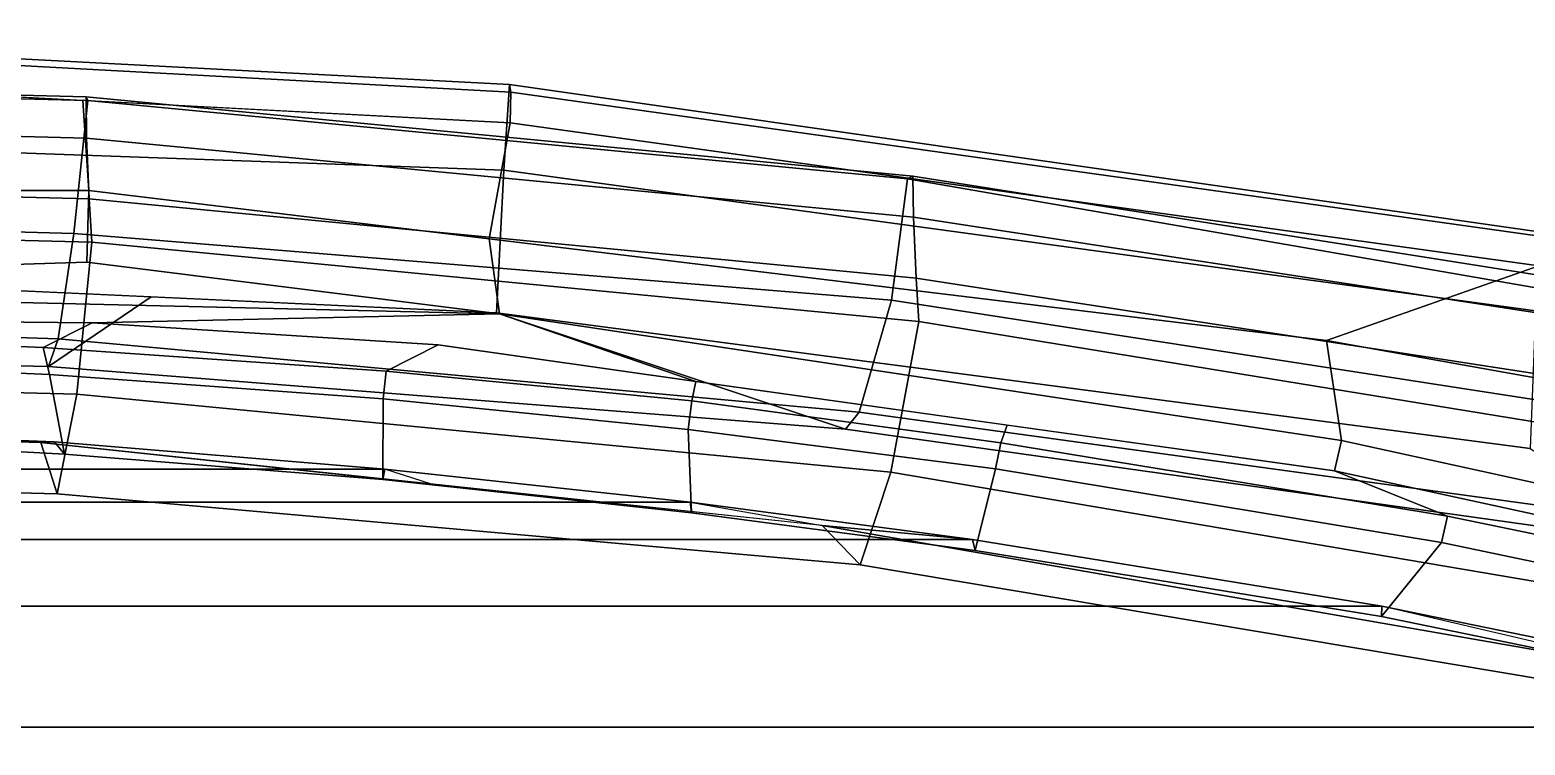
# Model space of a CAD drawing. Extents: x -14.5 to 14.5, y -12.2 to 16.5.
# Drawn here: x 1.302 to 4.753, y 11.598 to 13.249 of the extents above; entities that cross this region are included whole.
import ezdxf

# ---------------------------------------------------------------- set-up
doc = ezdxf.new("R2010")
doc.units = 0
doc.header["$MEASUREMENT"] = 0
doc.layers.add('FABRICBACK', color=82, linetype='Continuous')
doc.layers.add('SEAT-FRAME', color=253, linetype='Continuous')

msp = doc.modelspace()

# ---------------------------------------------------------------- linework, layer by layer
at = {"layer": 'FABRICBACK'}
for points in [[(-1.3594, 12.2977, 39.9022), (1.3594, 12.2977, 39.9022), (0.629, 12.3263, 39.909), (-0.629, 12.3263, 39.909)], [(-1.3594, 12.2977, 39.9022), (-2.1216, 12.2351, 39.8701), (2.1216, 12.2351, 39.8701), (1.3594, 12.2977, 39.9022)], [(-2.8265, 12.1589, 39.8215), (2.8265, 12.1589, 39.8215), (2.1216, 12.2351, 39.8701), (-2.1216, 12.2351, 39.8701)], [(-2.8265, 12.1589, 39.8215), (-3.4781, 12.0724, 39.76), (3.4781, 12.0724, 39.76), (2.8265, 12.1589, 39.8215)], [(-4.4226, 11.919, 39.6428), (4.4226, 11.919, 39.6428), (3.4781, 12.0724, 39.76), (-3.4781, 12.0724, 39.76)], [(-4.4226, 11.919, 39.6428), (-5.7846, 11.6393, 39.4202), (5.7846, 11.6393, 39.4202), (4.4226, 11.919, 39.6428)], [(-6.7905, 11.3885, 39.2199), (6.7905, 11.3885, 39.2199), (5.7846, 11.6393, 39.4202), (-5.7846, 11.6393, 39.4202)]]:
    msp.add_3dface(points, dxfattribs=at)
at = {"layer": 'SEAT-FRAME'}
for points in [[(2.4122, 13.1053, 40.3218), (2.4092, 13.1224, 40.0176), (0, 13.2486, 40.0885), (0, 13.2357, 40.4326)], [(2.4092, 13.1224, 40.0176), (2.3962, 12.9252, 39.6046), (0, 13.0107, 39.6704), (0, 13.2486, 40.0885)], [(2.4108, 13.034, 40.4519), (2.4122, 13.1053, 40.3218), (0, 13.2357, 40.4326), (0, 13.1608, 40.546)], [(1.4386, 12.8781, 40.5331), (1.4247, 13.086, 40.4905), (0, 13.1608, 40.546), (0, 12.8781, 40.5331)], [(1.4334, 12.9989, 37.2947), (0, 13.0354, 37.2693), (0, 13.1304, 37.3727), (1.432, 13.0939, 37.3982)], [(1.432, 13.0939, 37.3982), (0, 13.1304, 37.3727), (0, 13.1221, 37.5129), (1.4359, 13.0856, 37.5383)], [(1.4042, 12.7785, 37.9826), (1.4359, 13.0856, 37.5383), (0, 13.1221, 37.5129), (0, 12.8169, 37.9604)], [(2.4092, 13.1224, 40.0176), (4.7854, 12.783, 39.7776), (4.7776, 12.6003, 39.3569), (2.3962, 12.9252, 39.6046)], [(2.4122, 13.1053, 40.3218), (4.7866, 12.7724, 40.0788), (4.7854, 12.783, 39.7776), (2.4092, 13.1224, 40.0176)], [(3.291, 12.6247, 38.0043), (3.3276, 12.9052, 37.647), (1.4359, 13.0856, 37.5383), (1.4042, 12.7785, 37.9826)], [(1.4386, 12.8781, 40.5331), (2.3623, 12.7663, 40.4569), (2.4108, 13.034, 40.4519), (1.4247, 13.086, 40.4905)], [(3.3419, 12.8162, 37.4088), (1.4334, 12.9989, 37.2947), (1.432, 13.0939, 37.3982), (3.3405, 12.9112, 37.5123)], [(3.3405, 12.9112, 37.5123), (1.432, 13.0939, 37.3982), (1.4359, 13.0856, 37.5383), (3.3276, 12.9052, 37.647)], [(2.4108, 13.034, 40.4519), (4.785, 12.7039, 40.2069), (4.7866, 12.7724, 40.0788), (2.4122, 13.1053, 40.3218)], [(1.4391, 12.8586, 37.2909), (0, 12.8951, 37.2655), (0, 13.0354, 37.2693), (1.4334, 12.9989, 37.2947)], [(0, 13.0107, 39.6704), (2.3962, 12.9252, 39.6046), (2.3796, 12.5954, 39.4025), (0, 12.7059, 39.5134)], [(4.2952, 12.5322, 40.2974), (4.785, 12.7039, 40.2069), (2.4108, 13.034, 40.4519), (2.3623, 12.7663, 40.4569)], [(3.3476, 12.6759, 37.4051), (1.4391, 12.8586, 37.2909), (1.4334, 12.9989, 37.2947), (3.3419, 12.8162, 37.4088)], [(4.7776, 12.6003, 39.3569), (4.7652, 12.2827, 39.1301), (2.3796, 12.5954, 39.4025), (2.3962, 12.9252, 39.6046)], [(5.222, 12.6132, 37.7), (3.3405, 12.9112, 37.5123), (3.3276, 12.9052, 37.647), (5.2092, 12.5791, 37.8301)], [(5.2364, 12.5257, 37.5962), (3.3419, 12.8162, 37.4088), (3.3405, 12.9112, 37.5123), (5.222, 12.6132, 37.7)], [(1.4457, 12.7585, 37.3892), (0, 12.795, 37.3638), (0, 12.8951, 37.2655), (1.4391, 12.8586, 37.2909)], [(1.4339, 12.7124, 40.4984), (1.4386, 12.8781, 40.5331), (0, 12.8781, 40.5331), (0, 12.6669, 40.4863)], [(1.4339, 12.7124, 40.4984), (2.3865, 12.5932, 40.419), (2.3623, 12.7663, 40.4569), (1.4386, 12.8781, 40.5331)], [(5.1916, 12.3314, 38.076), (5.2092, 12.5791, 37.8301), (3.3276, 12.9052, 37.647), (3.291, 12.6247, 38.0043)], [(3.3542, 12.5758, 37.5034), (1.4457, 12.7585, 37.3892), (1.4391, 12.8586, 37.2909), (3.3476, 12.6759, 37.4051)], [(1.4042, 12.7785, 37.9826), (0, 12.8169, 37.9604), (0.0003, 12.5798, 38.6768), (1.3678, 12.5356, 38.73)], [(5.2639, 12.38, 37.5932), (3.3476, 12.6759, 37.4051), (3.3419, 12.8162, 37.4088), (5.2364, 12.5257, 37.5962)], [(0, 12.4434, 38.0879), (0, 12.795, 37.3638), (1.4457, 12.7585, 37.3892), (1.411, 12.4078, 38.0971)], [(3.291, 12.6247, 38.0043), (1.4042, 12.7785, 37.9826), (1.3678, 12.5356, 38.73), (3.2167, 12.3668, 38.7324)], [(1.411, 12.4078, 38.0971), (1.4457, 12.7585, 37.3892), (3.3542, 12.5758, 37.5034), (3.2897, 12.2283, 38.1325)], [(4.3296, 12.3007, 40.2369), (4.2952, 12.5322, 40.2974), (2.3623, 12.7663, 40.4569), (2.3865, 12.5932, 40.419)], [(1.4339, 12.7124, 40.4984), (0, 12.6669, 40.4863), (1.2775, 12.6195, 40.4651), (2.3865, 12.5932, 40.419)], [(1.5821, 12.6325, 39.4398), (1.3452, 12.4722, 39.199), (0, 12.5013, 39.2363), (0, 12.7059, 39.5134)], [(4.2952, 12.5322, 40.2974), (7.112, 12.028, 39.8737), (7.112, 12.2031, 39.8618), (4.785, 12.7039, 40.2069)], [(5.2517, 12.2662, 37.6563), (3.3542, 12.5758, 37.5034), (3.3476, 12.6759, 37.4051), (5.2639, 12.38, 37.5932)], [(1.5821, 12.6325, 39.4398), (2.3796, 12.5954, 39.4025), (3.1852, 12.327, 39.041), (1.3452, 12.4722, 39.199)], [(2.3865, 12.5932, 40.419), (1.2775, 12.6195, 40.4651), (0.5767, 12.5807, 40.4326), (1.4458, 12.5724, 40.3944)], [(5.1916, 12.3314, 38.076), (3.291, 12.6247, 38.0043), (3.2167, 12.3668, 38.7324), (5.152, 12.1014, 38.5198)], [(1.3452, 12.4722, 39.199), (1.3678, 12.5356, 38.73), (0.0003, 12.5798, 38.6768), (0, 12.5013, 39.2363)], [(0.5767, 12.5807, 40.4326), (0.6176, 12.5458, 40.3822), (1.3332, 12.5155, 40.3712), (1.4458, 12.5724, 40.3944)], [(2.2449, 12.5217, 40.3763), (1.4458, 12.5724, 40.3944), (1.3332, 12.5155, 40.3712), (2.1248, 12.4611, 40.34)], [(2.2449, 12.5217, 40.3763), (2.8394, 12.437, 40.3381), (2.3865, 12.5932, 40.419), (1.4458, 12.5724, 40.3944)], [(4.7652, 12.2827, 39.1301), (5.1232, 12.0554, 38.8038), (3.1852, 12.327, 39.041), (2.3796, 12.5954, 39.4025)], [(2.3865, 12.5932, 40.419), (2.8394, 12.437, 40.3381), (4.3132, 12.2312, 40.1959), (4.3296, 12.3007, 40.2369)], [(3.2897, 12.2283, 38.1325), (3.3542, 12.5758, 37.5034), (5.2517, 12.2662, 37.6563), (5.2077, 11.9028, 38.187)], [(0.6176, 12.5458, 40.3822), (0.6708, 12.4826, 40.3606), (1.3474, 12.4532, 40.3487), (1.3332, 12.5155, 40.3712)], [(3.1852, 12.327, 39.041), (3.2167, 12.3668, 38.7324), (1.3678, 12.5356, 38.73), (1.3452, 12.4722, 39.199)], [(4.3296, 12.3007, 40.2369), (7.112, 11.6919, 39.7806), (7.112, 12.028, 39.8737), (4.2952, 12.5322, 40.2974)], [(2.1248, 12.4611, 40.34), (1.3332, 12.5155, 40.3712), (1.3474, 12.4532, 40.3487), (2.1179, 12.3976, 40.3164)], [(2.8301, 12.3925, 40.2946), (2.8394, 12.437, 40.3381), (2.2449, 12.5217, 40.3763), (2.1248, 12.4611, 40.34)], [(0.6443, 12.3092, 39.9509), (1.3822, 12.2695, 39.9378), (1.3474, 12.4532, 40.3487), (0.6708, 12.4826, 40.3606)], [(2.1248, 12.4611, 40.34), (2.1179, 12.3976, 40.3164), (2.822, 12.3263, 40.2686), (2.8301, 12.3925, 40.2946)], [(0, 12.4434, 38.0879), (1.411, 12.4078, 38.0971), (1.3657, 12.1776, 39.0187), (0, 12.2131, 39.0271)], [(2.1169, 12.211, 39.909), (2.1179, 12.3976, 40.3164), (1.3474, 12.4532, 40.3487), (1.3822, 12.2695, 39.9378)], [(2.8301, 12.3925, 40.2946), (3.5433, 12.2959, 40.2279), (3.5579, 12.3367, 40.2688), (2.8394, 12.437, 40.3381)], [(1.411, 12.4078, 38.0971), (3.2897, 12.2283, 38.1325), (3.2189, 12.014, 38.8251), (1.3657, 12.1776, 39.0187)], [(2.1169, 12.211, 39.909), (2.8293, 12.1344, 39.8591), (2.822, 12.3263, 40.2686), (2.1179, 12.3976, 40.3164)], [(3.5433, 12.2959, 40.2279), (2.8301, 12.3925, 40.2946), (2.822, 12.3263, 40.2686), (3.5311, 12.2354, 40.2065)], [(5.1232, 12.0554, 38.8038), (5.152, 12.1014, 38.5198), (3.2167, 12.3668, 38.7324), (3.1852, 12.327, 39.041)], [(1.3594, 12.2977, 39.9022), (0, 12.3508, 39.9148), (0, 12.3343, 39.822), (1.3274, 12.2961, 39.7996)], [(0, 12.3343, 39.822), (0, 12.2131, 39.0271), (1.3657, 12.1776, 39.0187), (1.3274, 12.2961, 39.7996)], [(1.3822, 12.2695, 39.9378), (0.6443, 12.3092, 39.9509), (0.629, 12.3263, 39.909), (1.3594, 12.2977, 39.9022)], [(3.4843, 12.047, 39.7966), (3.5311, 12.2354, 40.2065), (2.822, 12.3263, 40.2686), (2.8293, 12.1344, 39.8591)], [(4.5745, 12.1267, 40.0992), (4.3132, 12.2312, 40.1959), (3.5579, 12.3367, 40.2688), (3.5433, 12.2959, 40.2279)], [(2.1216, 12.2351, 39.8701), (1.3594, 12.2977, 39.9022), (1.3274, 12.2961, 39.7996), (2.2294, 12.2004, 39.7427)], [(1.3274, 12.2961, 39.7996), (1.3657, 12.1776, 39.0187), (3.2189, 12.014, 38.8251), (3.1314, 12.1048, 39.6857)], [(1.3822, 12.2695, 39.9378), (1.3594, 12.2977, 39.9022), (2.1216, 12.2351, 39.8701), (2.1169, 12.211, 39.909)], [(3.5433, 12.2959, 40.2279), (3.5311, 12.2354, 40.2065), (4.5603, 12.066, 40.0792), (4.5745, 12.1267, 40.0992)], [(4.3296, 12.3007, 40.2369), (4.3132, 12.2312, 40.1959), (5.9825, 11.8679, 39.9226), (5.9971, 11.9358, 39.9634)], [(2.8293, 12.1344, 39.8591), (2.1169, 12.211, 39.909), (2.1216, 12.2351, 39.8701), (2.8265, 12.1589, 39.8215)], [(3.1314, 12.1048, 39.6857), (2.2294, 12.2004, 39.7427), (2.1216, 12.2351, 39.8701), (2.8265, 12.1589, 39.8215)], [(3.2897, 12.2283, 38.1325), (5.2077, 11.9028, 38.187), (5.149, 11.6904, 38.8025), (3.2189, 12.014, 38.8251)], [(3.4843, 12.047, 39.7966), (4.422, 11.895, 39.6812), (4.5603, 12.066, 40.0792), (3.5311, 12.2354, 40.2065)], [(4.3132, 12.2312, 40.1959), (4.5745, 12.1267, 40.0992), (5.9653, 11.8393, 39.8699), (5.9825, 11.8679, 39.9226)], [(2.8293, 12.1344, 39.8591), (2.8265, 12.1589, 39.8215), (3.4781, 12.0724, 39.76), (3.4843, 12.047, 39.7966)], [(3.4781, 12.0724, 39.76), (2.8265, 12.1589, 39.8215), (3.1314, 12.1048, 39.6857)], [(5.9653, 11.8393, 39.8699), (4.5745, 12.1267, 40.0992), (4.5603, 12.066, 40.0792), (5.9521, 11.7743, 39.8457)], [(3.1314, 12.1048, 39.6857), (3.2189, 12.014, 38.8251), (5.149, 11.6904, 38.8025), (5.0802, 11.7646, 39.4481)], [(4.4226, 11.919, 39.6428), (3.4781, 12.0724, 39.76), (3.1314, 12.1048, 39.6857), (5.0802, 11.7646, 39.4481)], [(4.422, 11.895, 39.6812), (3.4843, 12.047, 39.7966), (3.4781, 12.0724, 39.76), (4.4226, 11.919, 39.6428)], [(5.8058, 11.6103, 39.4552), (5.9521, 11.7743, 39.8457), (4.5603, 12.066, 40.0792), (4.422, 11.895, 39.6812)], [(4.422, 11.895, 39.6812), (4.4226, 11.919, 39.6428), (5.7846, 11.6393, 39.4202), (5.8058, 11.6103, 39.4552)], [(5.7846, 11.6393, 39.4202), (5.0802, 11.7646, 39.4481), (4.4226, 11.919, 39.6428)]]:
    msp.add_3dface(points, dxfattribs=at)

doc.saveas('drawing.dxf')
